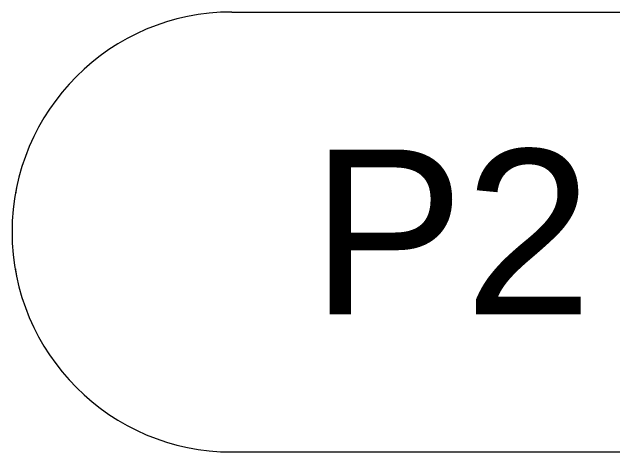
# Model space of a CAD drawing. Header units: millimetres. Extents: x 29001 to 40804, y -8833 to -5892.
# Drawn here: x 29802.6 to 29829.94, y -8576.88 to -8556.88 of the extents above; entities that cross this region are included whole.
import ezdxf
from ezdxf.enums import TextEntityAlignment as Align

# ---------------------------------------------------------------- set-up
doc = ezdxf.new("R2010")
doc.units = ezdxf.units.MM
doc.layers.get('0').update_dxf_attribs({"lineweight": 0})
doc.layers.add('xxx_Auto_Kaplama_Mermer Tarama', color=45, linetype='Continuous', lineweight=0)
doc.layers.add('xxx_Auto_Yardimci_Isaret Genel', color=51, linetype='Continuous', lineweight=0)
doc.styles.add('AUTOBAN', font='')
doc.styles.get('AUTOBAN').set_extended_font_data('Helvetica Normal Tr')

# ---------------------------------------------------------------- blocks, each defined once
blk = doc.blocks.new('_TagSlot')
at = {"color": 0, "linetype": 'ByBlock', "lineweight": -2, "transparency": 16777216}
for p, q in [((-4, 4), (4, 4)), ((-4, -4), (4, -4))]:
    blk.add_line(p, q, dxfattribs=at)
for centre, start, end in [((-4, 0), 90, 270), ((4, 0), 270, 90)]:
    blk.add_arc(centre, 4, start, end, dxfattribs=at)
at = {"layer": 'xxx_Auto_Kaplama_Mermer Tarama', "color": 0, "transparency": 16777216, "style": 'AUTOBAN'}
blk.add_attdef('TAGNUMBER', text='', height=3, dxfattribs=at).set_placement((0, -1.5), align=Align.CENTER)
blk = doc.blocks.new('key planxx')
blk.add_wipeout([(-810.461, -1591.628), (-790.461, -1591.628), (-786.631, -1592.39), (-783.613, -1594.341), (-781.726, -1596.76), (-780.762, -1599.193), (-780.461, -1601.628), (-781.069, -1605.06), (-782.974, -1608.257), (-784.328, -1609.526), (-787.104, -1611.047), (-790.461, -1611.628), (-812.089, -1611.494), (-814.457, -1610.795), (-817.223, -1608.995), (-818.411, -1607.695), (-820.282, -1603.515), (-820.26, -1599.632), (-818.957, -1596.354), (-817.095, -1594.145), (-813.396, -1592.068)])
at = {"layer": 'xxx_Auto_Yardimci_Isaret Genel', "xscale": 2.5, "yscale": 2.5, "zscale": 2.5}
blk.add_blockref('_TagSlot', (-800.461, -1601.628), dxfattribs=at).add_auto_attribs({'TAGNUMBER': 'P2'})

msp = doc.modelspace()

# ---------------------------------------------------------------- block references
at = {"color": 6}
msp.add_blockref('key planxx', (30623.057, -6965.248), dxfattribs=at)

doc.saveas('drawing.dxf')
